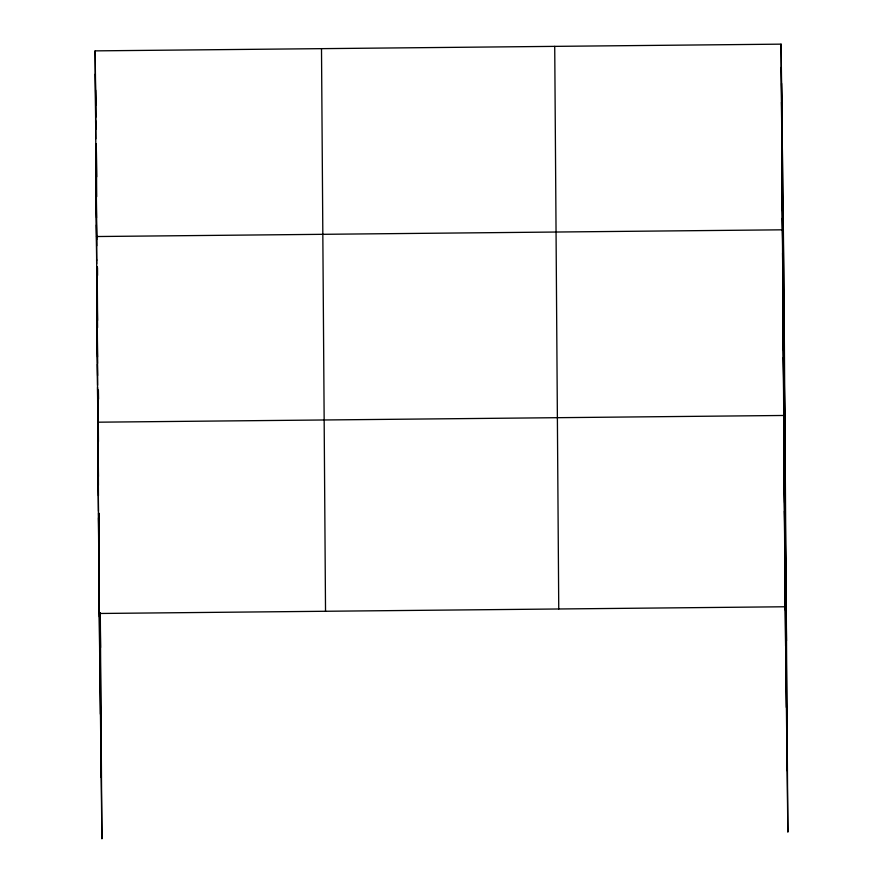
<?xml version="1.0" encoding="UTF-8"?>
<svg xmlns="http://www.w3.org/2000/svg" width="883" height="883" viewBox="0 0 883 883"><rect width="100%" height="100%" fill="white"/><g stroke="black" fill="none" stroke-linecap="round" stroke-linejoin="round"><path stroke-width="1.32" d="M781.08 44.15L785.108 606.764L99.161 613.486L95.132 50.872L781.08 44.15L783.839 269.514L787.868 832.128L784.943 582.846M96.468 236.534L782.415 229.812M97.792 422.195L783.74 415.474M781.245 67.362L781.896 129.823M781.499 102.174L782.228 176.236M781.83 148.587L782.47 211.048M782.084 183.399L782.724 245.86M782.327 218.211L785.164 455.175M782.581 253.024L783.221 315.485M782.824 287.836L783.475 350.286M783.078 322.637L783.718 385.098M783.331 357.449L784.06 431.522M783.663 403.873L786.499 640.837M783.916 439.381L784.568 502.548M784.17 475.253L784.821 538.409M784.424 511.114L785.075 574.281M784.689 546.985L785.34 610.153M95.132 50.872L95.794 105.143M96.28 144.724L96.677 176.854M95.298 74.084L95.794 129.194M95.982 144.084L96.026 148.145M95.629 120.496L95.794 138.874M95.794 143.708L96.28 182.958M95.883 155.309L96.523 217.77M96.137 190.121L96.7 245.816M96.379 224.933L96.7 260.319M96.777 267.096L97.583 327.648M98.344 390.363L98.455 399.215M96.633 259.745L96.677 263.807M96.711 266.511L97.273 322.207M96.876 294.558L97.527 357.019M97.13 329.37L97.583 375.584M97.384 364.182L97.583 385.264M97.549 387.383L98.112 438.244M97.715 410.595L98.455 476.467M98.907 513.31L99.338 548.177M100.132 613.442L100.552 647.559M97.969 446.114L98.455 495.738M98.223 481.975L98.466 511.301M98.543 512.88L98.874 545.142M98.477 517.846L99.128 581.003M98.741 553.707L99.393 616.875M98.995 589.579L101.92 838.85L100.298 612.747M783.089 208.101L787.117 770.704M782.316 144.823L786.345 707.426M781.565 83.399L785.594 646.014M554.723 46.369L558.751 608.983M321.5 48.653L325.529 611.268M97.516 267.681L97.572 275.419M98.388 390.165L98.455 399.193M99.282 513.939L99.338 521.676M99.989 612.714L101.17 777.437M96.368 151.545L96.688 196.677M97.196 267.582L97.572 320.441M98.079 391.357L98.443 441.643M98.962 513.84L99.338 566.709M99.669 613.199L100.397 714.159M95.618 90.132L95.805 117.207M96.004 144.282L96.688 239.69M96.876 266.765L97.572 363.465M97.77 391.831L98.443 485.363M98.642 513.255L99.338 610.23M99.36 612.89L99.647 652.736"/></g></svg>
